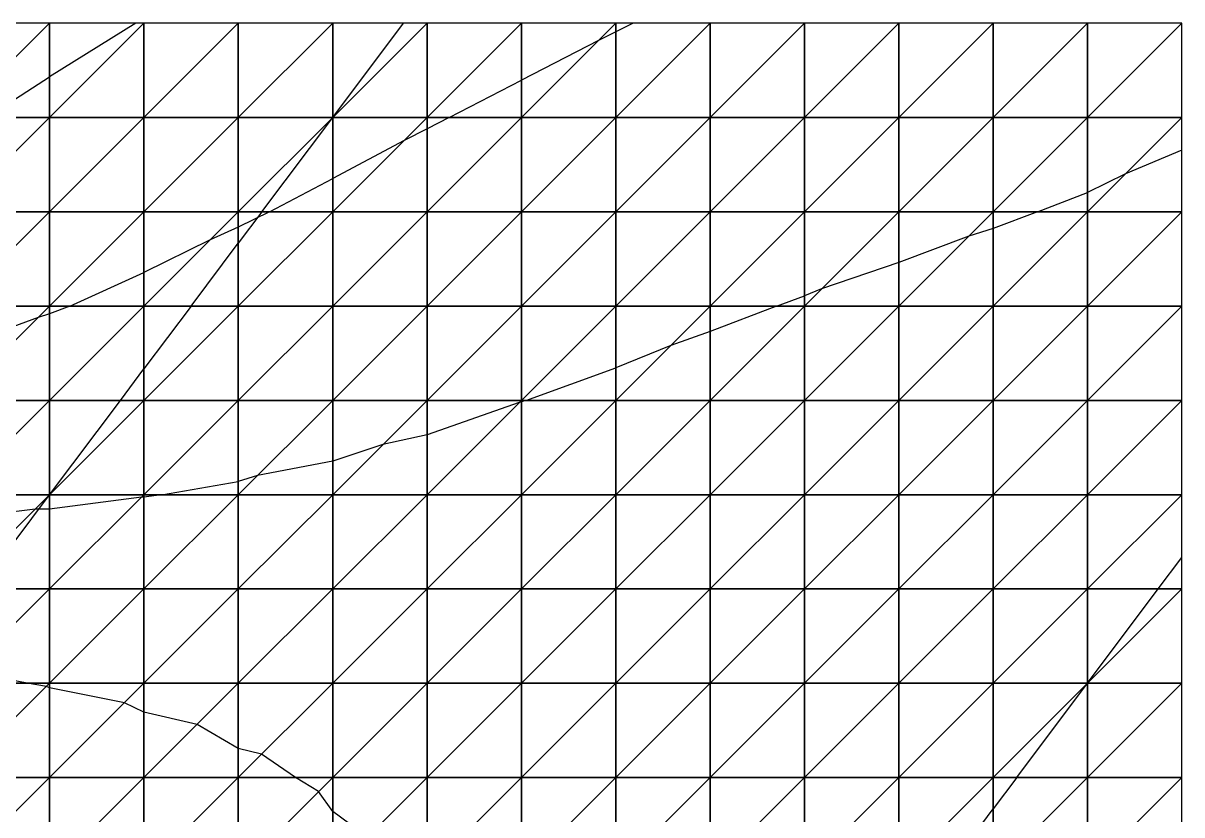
# Model space of a CAD drawing. Header units: metres. Extents: x -8 to 301, y -8 to 258.
# Drawn here: x 177.2 to 300, y 156 to 240 of the extents above; entities that cross this region are included whole.
import ezdxf

# ---------------------------------------------------------------- set-up
doc = ezdxf.new("R2010")
doc.units = ezdxf.units.M
for name, color, linetype in [('BOUNDARY', 7, 'Continuous'), ('EXISTING_CONTOUR', 8, 'Continuous'), ('EXISTING_TIN', 8, 'Continuous'), ('FORMATION_CONTOUR', 4, 'Continuous'), ('FORMATION_TIN', 4, 'Continuous'), ('SECTION', 3, 'Continuous')]:
    doc.layers.add(name, color=color, linetype=linetype)

msp = doc.modelspace()

# ---------------------------------------------------------------- linework, layer by layer
at = {"layer": 'BOUNDARY'}
msp.add_lwpolyline([(0, 0), (300, 0), (300, 240), (0, 240)], close=True, dxfattribs=at)
at = {"layer": 'EXISTING_CONTOUR'}
for p, q in [((189.13, 240, 103), (180, 234.32, 103)), ((241.84, 240, 103.5), (240, 239.07, 103.5)), ((240, 239.07, 103.5), (238.17, 238.17, 103.5)), ((238.17, 238.17, 103.5), (230, 233.96, 103.5)), ((173.34, 230, 103), (180, 234.32, 103)), ((222.34, 230, 103.5), (230, 233.96, 103.5)), ((222.34, 230, 103.5), (220, 228.8, 103.5)), ((220, 228.8, 103.5), (217.56, 227.56, 103.5)), ((217.56, 227.56, 103.5), (210, 223.54, 103.5)), ((300, 226.54, 104), (294.02, 224.02, 104)), ((203.3, 220, 103.5), (210, 223.54, 103.5)), ((294.02, 224.02, 104), (290, 222.05, 104)), ((284.71, 220, 104), (290, 222.05, 104)), ((203.3, 220, 103.5), (200, 218.37, 103.5)), ((284.71, 220, 104), (280, 218.24, 104)), ((200, 218.37, 103.5), (197.01, 217.01, 103.5)), ((277.41, 217.41, 104), (270, 214.61, 104)), ((280, 218.24, 104), (277.41, 217.41, 104)), ((197.01, 217.01, 103.5), (190, 213.55, 103.5)), ((270, 214.61, 104), (261.81, 211.81, 104)), ((182.15, 210, 103.5), (190, 213.55, 103.5)), ((261.81, 211.81, 104), (260, 211.1, 104)), ((182.15, 210, 103.5), (180, 209.17, 103.5)), ((257.03, 210, 104), (250, 207.29, 104)), ((257.03, 210, 104), (260, 211.1, 104)), ((178.8, 208.8, 103.5), (170, 205.52, 103.5)), ((180, 209.17, 103.5), (178.8, 208.8, 103.5)), ((250, 207.29, 104), (245.83, 205.83, 104)), ((245.83, 205.83, 104), (240, 203.45, 104)), ((230.46, 200, 104), (240, 203.45, 104)), ((229.78, 199.78, 104), (220, 196.35, 104)), ((230, 199.83, 104), (229.78, 199.78, 104)), ((230.46, 200, 104), (230, 199.83, 104)), ((215.32, 195.32, 104), (210, 193.57, 104)), ((220, 196.35, 104), (215.32, 195.32, 104)), ((210, 193.57, 104), (202.02, 192.02, 104)), ((202.02, 192.02, 104), (200, 191.4, 104)), ((191.87, 190, 104), (200, 191.4, 104)), ((189.73, 189.73, 104), (180, 188.45, 104)), ((190, 189.73, 104), (189.73, 189.73, 104)), ((191.87, 190, 104), (190, 189.73, 104)), ((178.47, 188.47, 104), (170, 187.4, 104)), ((180, 188.45, 104), (178.47, 188.47, 104)), ((177.61, 170, 104.5), (171.23, 171.23, 104.5)), ((179.66, 169.66, 104.5), (177.61, 170, 104.5)), ((180, 169.52, 104.5), (179.66, 169.66, 104.5)), ((187.94, 167.94, 104.5), (180, 169.52, 104.5)), ((190, 166.93, 104.5), (187.94, 167.94, 104.5)), ((195.64, 165.64, 104.5), (190, 166.93, 104.5)), ((200, 163.08, 104.5), (195.64, 165.64, 104.5)), ((202.47, 162.47, 104.5), (200, 163.08, 104.5)), ((206.06, 160, 104.5), (202.47, 162.47, 104.5)), ((208.51, 158.51, 104.5), (206.06, 160, 104.5)), ((210, 156.39, 104.5), (208.51, 158.51, 104.5)), ((213.68, 153.68, 104.5), (210, 156.39, 104.5))]:
    msp.add_line(p, q, dxfattribs=at)
at = {"layer": 'EXISTING_TIN'}
for points in [[(170, 230, 102.96), (180, 230, 103.08), (180, 240, 102.9)], [(170, 230, 102.96), (180, 240, 102.9), (170, 240, 102.78)], [(180, 230, 103.08), (190, 230, 103.19), (190, 240, 103.01)], [(180, 230, 103.08), (190, 240, 103.01), (180, 240, 102.9)], [(190, 230, 103.19), (200, 230, 103.29), (200, 240, 103.12)], [(190, 230, 103.19), (200, 240, 103.12), (190, 240, 103.01)], [(200, 230, 103.29), (210, 230, 103.39), (210, 240, 103.22)], [(200, 230, 103.29), (210, 240, 103.22), (200, 240, 103.12)], [(210, 230, 103.39), (220, 230, 103.48), (220, 240, 103.31)], [(210, 230, 103.39), (220, 240, 103.31), (210, 240, 103.22)], [(220, 230, 103.48), (230, 230, 103.56), (230, 240, 103.4)], [(220, 230, 103.48), (230, 240, 103.4), (220, 240, 103.31)], [(230, 230, 103.56), (240, 230, 103.64), (240, 240, 103.49)], [(230, 230, 103.56), (240, 240, 103.49), (230, 240, 103.4)], [(240, 230, 103.64), (250, 230, 103.71), (250, 240, 103.56)], [(240, 230, 103.64), (250, 240, 103.56), (240, 240, 103.49)], [(250, 230, 103.71), (260, 230, 103.77), (260, 240, 103.64)], [(250, 230, 103.71), (260, 240, 103.64), (250, 240, 103.56)], [(260, 230, 103.77), (270, 230, 103.83), (270, 240, 103.7)], [(260, 230, 103.77), (270, 240, 103.7), (260, 240, 103.64)], [(270, 230, 103.83), (280, 230, 103.88), (280, 240, 103.77)], [(270, 230, 103.83), (280, 240, 103.77), (270, 240, 103.7)], [(280, 230, 103.88), (290, 230, 103.93), (290, 240, 103.83)], [(280, 230, 103.88), (290, 240, 103.83), (280, 240, 103.77)], [(290, 230, 103.93), (300, 230, 103.97), (300, 240, 103.89)], [(290, 230, 103.93), (300, 240, 103.89), (290, 240, 103.83)], [(170, 220, 103.16), (180, 220, 103.27), (180, 230, 103.08)], [(170, 220, 103.16), (180, 230, 103.08), (170, 230, 102.96)], [(180, 220, 103.27), (190, 220, 103.37), (190, 230, 103.19)], [(180, 220, 103.27), (190, 230, 103.19), (180, 230, 103.08)], [(190, 220, 103.37), (200, 220, 103.47), (200, 230, 103.29)], [(190, 220, 103.37), (200, 230, 103.29), (190, 230, 103.19)], [(200, 220, 103.47), (210, 220, 103.56), (210, 230, 103.39)], [(200, 220, 103.47), (210, 230, 103.39), (200, 230, 103.29)], [(210, 220, 103.56), (220, 220, 103.64), (220, 230, 103.48)], [(210, 220, 103.56), (220, 230, 103.48), (210, 230, 103.39)], [(220, 220, 103.64), (230, 220, 103.72), (230, 230, 103.56)], [(220, 220, 103.64), (230, 230, 103.56), (220, 230, 103.48)], [(230, 220, 103.72), (240, 220, 103.79), (240, 230, 103.64)], [(230, 220, 103.72), (240, 230, 103.64), (230, 230, 103.56)], [(240, 220, 103.79), (250, 220, 103.85), (250, 230, 103.71)], [(240, 220, 103.79), (250, 230, 103.71), (240, 230, 103.64)], [(250, 220, 103.85), (260, 220, 103.9), (260, 230, 103.77)], [(250, 220, 103.85), (260, 230, 103.77), (250, 230, 103.71)], [(260, 220, 103.9), (270, 220, 103.94), (270, 230, 103.83)], [(260, 220, 103.9), (270, 230, 103.83), (260, 230, 103.77)], [(270, 220, 103.94), (280, 220, 103.98), (280, 230, 103.88)], [(270, 220, 103.94), (280, 230, 103.88), (270, 230, 103.83)], [(280, 220, 103.98), (290, 220, 104.02), (290, 230, 103.93)], [(280, 220, 103.98), (290, 230, 103.93), (280, 230, 103.88)], [(290, 220, 104.02), (300, 220, 104.05), (300, 230, 103.97)], [(290, 220, 104.02), (300, 230, 103.97), (290, 230, 103.93)], [(170, 210, 103.39), (180, 210, 103.48), (180, 220, 103.27)], [(170, 210, 103.39), (180, 220, 103.27), (170, 220, 103.16)], [(180, 210, 103.48), (190, 210, 103.57), (190, 220, 103.37)], [(180, 210, 103.48), (190, 220, 103.37), (180, 220, 103.27)], [(190, 210, 103.57), (200, 210, 103.65), (200, 220, 103.47)], [(190, 210, 103.57), (200, 220, 103.47), (190, 220, 103.37)], [(200, 210, 103.65), (210, 210, 103.73), (210, 220, 103.56)], [(200, 210, 103.65), (210, 220, 103.56), (200, 220, 103.47)], [(210, 210, 103.73), (220, 210, 103.8), (220, 220, 103.64)], [(210, 210, 103.73), (220, 220, 103.64), (210, 220, 103.56)], [(220, 210, 103.8), (230, 210, 103.86), (230, 220, 103.72)], [(220, 210, 103.8), (230, 220, 103.72), (220, 220, 103.64)], [(230, 210, 103.86), (240, 210, 103.92), (240, 220, 103.79)], [(230, 210, 103.86), (240, 220, 103.79), (230, 220, 103.72)], [(240, 210, 103.92), (250, 210, 103.97), (250, 220, 103.85)], [(240, 210, 103.92), (250, 220, 103.85), (240, 220, 103.79)], [(250, 210, 103.97), (260, 210, 104.01), (260, 220, 103.9)], [(250, 210, 103.97), (260, 220, 103.9), (250, 220, 103.85)], [(260, 210, 104.01), (270, 210, 104.05), (270, 220, 103.94)], [(260, 210, 104.01), (270, 220, 103.94), (260, 220, 103.9)], [(270, 210, 104.05), (280, 210, 104.08), (280, 220, 103.98)], [(270, 210, 104.05), (280, 220, 103.98), (270, 220, 103.94)], [(280, 210, 104.08), (290, 210, 104.11), (290, 220, 104.02)], [(280, 210, 104.08), (290, 220, 104.02), (280, 220, 103.98)], [(290, 210, 104.11), (300, 210, 104.14), (300, 220, 104.05)], [(290, 210, 104.11), (300, 220, 104.05), (290, 220, 104.02)], [(170, 200, 103.64), (180, 200, 103.71), (180, 210, 103.48)], [(170, 200, 103.64), (180, 210, 103.48), (170, 210, 103.39)], [(180, 200, 103.71), (190, 200, 103.78), (190, 210, 103.57)], [(180, 200, 103.71), (190, 210, 103.57), (180, 210, 103.48)], [(190, 200, 103.78), (200, 200, 103.84), (200, 210, 103.65)], [(190, 200, 103.78), (200, 210, 103.65), (190, 210, 103.57)], [(200, 200, 103.84), (210, 200, 103.9), (210, 210, 103.73)], [(200, 200, 103.84), (210, 210, 103.73), (200, 210, 103.65)], [(210, 200, 103.9), (220, 200, 103.95), (220, 210, 103.8)], [(210, 200, 103.9), (220, 210, 103.8), (210, 210, 103.73)], [(220, 200, 103.95), (230, 200, 104), (230, 210, 103.86)], [(220, 200, 103.95), (230, 210, 103.86), (220, 210, 103.8)], [(230, 200, 104), (240, 200, 104.04), (240, 210, 103.92)], [(230, 200, 104), (240, 210, 103.92), (230, 210, 103.86)], [(240, 200, 104.04), (250, 200, 104.08), (250, 210, 103.97)], [(240, 200, 104.04), (250, 210, 103.97), (240, 210, 103.92)], [(250, 200, 104.08), (260, 200, 104.11), (260, 210, 104.01)], [(250, 200, 104.08), (260, 210, 104.01), (250, 210, 103.97)], [(260, 200, 104.11), (270, 200, 104.14), (270, 210, 104.05)], [(260, 200, 104.11), (270, 210, 104.05), (260, 210, 104.01)], [(270, 200, 104.14), (280, 200, 104.17), (280, 210, 104.08)], [(270, 200, 104.14), (280, 210, 104.08), (270, 210, 104.05)], [(280, 200, 104.17), (290, 200, 104.19), (290, 210, 104.11)], [(280, 200, 104.17), (290, 210, 104.11), (280, 210, 104.08)], [(290, 200, 104.19), (300, 200, 104.22), (300, 210, 104.14)], [(290, 200, 104.19), (300, 210, 104.14), (290, 210, 104.11)], [(170, 190, 103.92), (180, 190, 103.96), (180, 200, 103.71)], [(170, 190, 103.92), (180, 200, 103.71), (170, 200, 103.64)], [(180, 190, 103.96), (190, 190, 103.99), (190, 200, 103.78)], [(180, 190, 103.96), (190, 200, 103.78), (180, 200, 103.71)], [(190, 190, 103.99), (200, 190, 104.03), (200, 200, 103.84)], [(190, 190, 103.99), (200, 200, 103.84), (190, 200, 103.78)], [(200, 190, 104.03), (210, 190, 104.06), (210, 200, 103.9)], [(200, 190, 104.03), (210, 200, 103.9), (200, 200, 103.84)], [(210, 190, 104.06), (220, 190, 104.09), (220, 200, 103.95)], [(210, 190, 104.06), (220, 200, 103.95), (210, 200, 103.9)], [(220, 190, 104.09), (230, 190, 104.12), (230, 200, 104)], [(220, 190, 104.09), (230, 200, 104), (220, 200, 103.95)], [(230, 190, 104.12), (240, 190, 104.15), (240, 200, 104.04)], [(230, 190, 104.12), (240, 200, 104.04), (230, 200, 104)], [(240, 190, 104.15), (250, 190, 104.17), (250, 200, 104.08)], [(240, 190, 104.15), (250, 200, 104.08), (240, 200, 104.04)], [(250, 190, 104.17), (260, 190, 104.2), (260, 200, 104.11)], [(250, 190, 104.17), (260, 200, 104.11), (250, 200, 104.08)], [(260, 190, 104.2), (270, 190, 104.22), (270, 200, 104.14)], [(260, 190, 104.2), (270, 200, 104.14), (260, 200, 104.11)], [(270, 190, 104.22), (280, 190, 104.25), (280, 200, 104.17)], [(270, 190, 104.22), (280, 200, 104.17), (270, 200, 104.14)], [(280, 190, 104.25), (290, 190, 104.27), (290, 200, 104.19)], [(280, 190, 104.25), (290, 200, 104.19), (280, 200, 104.17)], [(290, 190, 104.27), (300, 190, 104.29), (300, 200, 104.22)], [(290, 190, 104.27), (300, 200, 104.22), (290, 200, 104.19)], [(170, 180, 104.22), (180, 180, 104.22), (180, 190, 103.96)], [(170, 180, 104.22), (180, 190, 103.96), (170, 190, 103.92)], [(180, 180, 104.22), (190, 180, 104.22), (190, 190, 103.99)], [(180, 180, 104.22), (190, 190, 103.99), (180, 190, 103.96)], [(190, 180, 104.22), (200, 180, 104.21), (200, 190, 104.03)], [(190, 180, 104.22), (200, 190, 104.03), (190, 190, 103.99)], [(200, 180, 104.21), (210, 180, 104.21), (210, 190, 104.06)], [(200, 180, 104.21), (210, 190, 104.06), (200, 190, 104.03)], [(210, 180, 104.21), (220, 180, 104.21), (220, 190, 104.09)], [(210, 180, 104.21), (220, 190, 104.09), (210, 190, 104.06)], [(220, 180, 104.21), (230, 180, 104.22), (230, 190, 104.12)], [(220, 180, 104.21), (230, 190, 104.12), (220, 190, 104.09)], [(230, 180, 104.22), (240, 180, 104.23), (240, 190, 104.15)], [(230, 180, 104.22), (240, 190, 104.15), (230, 190, 104.12)], [(240, 180, 104.23), (250, 180, 104.25), (250, 190, 104.17)], [(240, 180, 104.23), (250, 190, 104.17), (240, 190, 104.15)], [(250, 180, 104.25), (260, 180, 104.26), (260, 190, 104.2)], [(250, 180, 104.25), (260, 190, 104.2), (250, 190, 104.17)], [(260, 180, 104.26), (270, 180, 104.29), (270, 190, 104.22)], [(260, 180, 104.26), (270, 190, 104.22), (260, 190, 104.2)], [(270, 180, 104.29), (280, 180, 104.31), (280, 190, 104.25)], [(270, 180, 104.29), (280, 190, 104.25), (270, 190, 104.22)], [(280, 180, 104.31), (290, 180, 104.34), (290, 190, 104.27)], [(280, 180, 104.31), (290, 190, 104.27), (280, 190, 104.25)], [(290, 180, 104.34), (300, 180, 104.37), (300, 190, 104.29)], [(290, 180, 104.34), (300, 190, 104.29), (290, 190, 104.27)], [(170, 170, 104.54), (180, 170, 104.49), (180, 180, 104.22)], [(170, 170, 104.54), (180, 180, 104.22), (170, 180, 104.22)], [(180, 170, 104.49), (190, 170, 104.44), (190, 180, 104.22)], [(180, 170, 104.49), (190, 180, 104.22), (180, 180, 104.22)], [(190, 170, 104.44), (200, 170, 104.39), (200, 180, 104.21)], [(190, 170, 104.44), (200, 180, 104.21), (190, 180, 104.22)], [(200, 170, 104.39), (210, 170, 104.35), (210, 180, 104.21)], [(200, 170, 104.39), (210, 180, 104.21), (200, 180, 104.21)], [(210, 170, 104.35), (220, 170, 104.32), (220, 180, 104.21)], [(210, 170, 104.35), (220, 180, 104.21), (210, 180, 104.21)], [(220, 170, 104.32), (230, 170, 104.3), (230, 180, 104.22)], [(220, 170, 104.32), (230, 180, 104.22), (220, 180, 104.21)], [(230, 170, 104.3), (240, 170, 104.29), (240, 180, 104.23)], [(230, 170, 104.3), (240, 180, 104.23), (230, 180, 104.22)], [(240, 170, 104.29), (250, 170, 104.29), (250, 180, 104.25)], [(240, 170, 104.29), (250, 180, 104.25), (240, 180, 104.23)], [(250, 170, 104.29), (260, 170, 104.31), (260, 180, 104.26)], [(250, 170, 104.29), (260, 180, 104.26), (250, 180, 104.25)], [(260, 170, 104.31), (270, 170, 104.33), (270, 180, 104.29)], [(260, 170, 104.31), (270, 180, 104.29), (260, 180, 104.26)], [(270, 170, 104.33), (280, 170, 104.36), (280, 180, 104.31)], [(270, 170, 104.33), (280, 180, 104.31), (270, 180, 104.29)], [(280, 170, 104.36), (290, 170, 104.39), (290, 180, 104.34)], [(280, 170, 104.36), (290, 180, 104.34), (280, 180, 104.31)], [(290, 170, 104.39), (300, 170, 104.43), (300, 180, 104.37)], [(290, 170, 104.39), (300, 180, 104.37), (290, 180, 104.34)], [(170, 160, 104.85), (180, 160, 104.75), (180, 170, 104.49)], [(170, 160, 104.85), (180, 170, 104.49), (170, 170, 104.54)], [(180, 160, 104.75), (190, 160, 104.64), (190, 170, 104.44)], [(180, 160, 104.75), (190, 170, 104.44), (180, 170, 104.49)], [(190, 160, 104.64), (200, 160, 104.55), (200, 170, 104.39)], [(190, 160, 104.64), (200, 170, 104.39), (190, 170, 104.44)], [(200, 160, 104.55), (210, 160, 104.47), (210, 170, 104.35)], [(200, 160, 104.55), (210, 170, 104.35), (200, 170, 104.39)], [(210, 160, 104.47), (220, 160, 104.4), (220, 170, 104.32)], [(210, 160, 104.47), (220, 170, 104.32), (210, 170, 104.35)], [(220, 160, 104.4), (230, 160, 104.35), (230, 170, 104.3)], [(220, 160, 104.4), (230, 170, 104.3), (220, 170, 104.32)], [(230, 160, 104.35), (240, 160, 104.32), (240, 170, 104.29)], [(230, 160, 104.35), (240, 170, 104.29), (230, 170, 104.3)], [(240, 160, 104.32), (250, 160, 104.31), (250, 170, 104.29)], [(240, 160, 104.32), (250, 170, 104.29), (240, 170, 104.29)], [(250, 160, 104.31), (260, 160, 104.32), (260, 170, 104.31)], [(250, 160, 104.31), (260, 170, 104.31), (250, 170, 104.29)], [(260, 160, 104.32), (270, 160, 104.34), (270, 170, 104.33)], [(260, 160, 104.32), (270, 170, 104.33), (260, 170, 104.31)], [(270, 160, 104.34), (280, 160, 104.38), (280, 170, 104.36)], [(270, 160, 104.34), (280, 170, 104.36), (270, 170, 104.33)], [(280, 160, 104.38), (290, 160, 104.43), (290, 170, 104.39)], [(280, 160, 104.38), (290, 170, 104.39), (280, 170, 104.36)], [(290, 160, 104.43), (300, 160, 104.48), (300, 170, 104.43)], [(290, 160, 104.43), (300, 170, 104.43), (290, 170, 104.39)], [(170, 150, 105.14), (180, 150, 104.98), (180, 160, 104.75)], [(170, 150, 105.14), (180, 160, 104.75), (170, 160, 104.85)], [(180, 150, 104.98), (190, 150, 104.83), (190, 160, 104.64)], [(180, 150, 104.98), (190, 160, 104.64), (180, 160, 104.75)], [(190, 150, 104.83), (200, 150, 104.68), (200, 160, 104.55)], [(190, 150, 104.83), (200, 160, 104.55), (190, 160, 104.64)], [(200, 150, 104.68), (210, 150, 104.56), (210, 160, 104.47)], [(200, 150, 104.68), (210, 160, 104.47), (200, 160, 104.55)], [(210, 150, 104.56), (220, 150, 104.45), (220, 160, 104.4)], [(210, 150, 104.56), (220, 160, 104.4), (210, 160, 104.47)], [(220, 150, 104.45), (230, 150, 104.37), (230, 160, 104.35)], [(220, 150, 104.45), (230, 160, 104.35), (220, 160, 104.4)], [(230, 150, 104.37), (240, 150, 104.32), (240, 160, 104.32)], [(230, 150, 104.37), (240, 160, 104.32), (230, 160, 104.35)], [(240, 150, 104.32), (250, 150, 104.3), (250, 160, 104.31)], [(240, 150, 104.32), (250, 160, 104.31), (240, 160, 104.32)], [(250, 150, 104.3), (260, 150, 104.3), (260, 160, 104.32)], [(250, 150, 104.3), (260, 160, 104.32), (250, 160, 104.31)], [(260, 150, 104.3), (270, 150, 104.33), (270, 160, 104.34)], [(260, 150, 104.3), (270, 160, 104.34), (260, 160, 104.32)], [(270, 150, 104.33), (280, 150, 104.38), (280, 160, 104.38)], [(270, 150, 104.33), (280, 160, 104.38), (270, 160, 104.34)], [(280, 150, 104.38), (290, 150, 104.45), (290, 160, 104.43)], [(280, 150, 104.38), (290, 160, 104.43), (280, 160, 104.38)], [(290, 150, 104.45), (300, 150, 104.52), (300, 160, 104.48)], [(290, 150, 104.45), (300, 160, 104.48), (290, 160, 104.43)]]:
    msp.add_3dface(points, dxfattribs=at)
at = {"layer": 'FORMATION_CONTOUR'}
for p, q in [((210, 230, 104.5), (217.5, 240, 104.5)), ((202.5, 220, 104.5), (210, 230, 104.5)), ((210, 230, 104.5), (210, 230, 104.5)), ((210, 230, 104.5), (210, 230, 104.5)), ((202.5, 220, 104.5), (200, 216.67, 104.5)), ((195, 210, 104.5), (200, 216.67, 104.5)), ((195, 210, 104.5), (190, 203.33, 104.5)), ((187.5, 200, 104.5), (190, 203.33, 104.5)), ((180, 190, 104.5), (187.5, 200, 104.5)), ((172.5, 180, 104.5), (180, 190, 104.5)), ((180, 190, 104.5), (180, 190, 104.5)), ((180, 190, 104.5), (180, 190, 104.5)), ((297.5, 180, 105), (300, 183.33, 105)), ((290, 170, 105), (297.5, 180, 105)), ((282.5, 160, 105), (290, 170, 105)), ((290, 170, 105), (290, 170, 105)), ((290, 170, 105), (290, 170, 105)), ((282.5, 160, 105), (280, 156.67, 105)), ((275, 150, 105), (280, 156.67, 105))]:
    msp.add_line(p, q, dxfattribs=at)
at = {"layer": 'FORMATION_TIN'}
for points in [[(170, 230, 104.34), (180, 230, 104.38), (180, 240, 104.35)], [(170, 230, 104.34), (180, 240, 104.35), (170, 240, 104.31)], [(180, 230, 104.38), (190, 230, 104.42), (190, 240, 104.39)], [(180, 230, 104.38), (190, 240, 104.39), (180, 240, 104.35)], [(190, 230, 104.42), (200, 230, 104.46), (200, 240, 104.43)], [(190, 230, 104.42), (200, 240, 104.43), (190, 240, 104.39)], [(200, 230, 104.46), (210, 230, 104.5), (210, 240, 104.47)], [(200, 230, 104.46), (210, 240, 104.47), (200, 240, 104.43)], [(210, 230, 104.5), (220, 230, 104.54), (220, 240, 104.51)], [(210, 230, 104.5), (220, 240, 104.51), (210, 240, 104.47)], [(220, 230, 104.54), (230, 230, 104.58), (230, 240, 104.55)], [(220, 230, 104.54), (230, 240, 104.55), (220, 240, 104.51)], [(230, 230, 104.58), (240, 230, 104.62), (240, 240, 104.59)], [(230, 230, 104.58), (240, 240, 104.59), (230, 240, 104.55)], [(240, 230, 104.62), (250, 230, 104.66), (250, 240, 104.63)], [(240, 230, 104.62), (250, 240, 104.63), (240, 240, 104.59)], [(250, 230, 104.66), (260, 230, 104.7), (260, 240, 104.67)], [(250, 230, 104.66), (260, 240, 104.67), (250, 240, 104.63)], [(260, 230, 104.7), (270, 230, 104.74), (270, 240, 104.71)], [(260, 230, 104.7), (270, 240, 104.71), (260, 240, 104.67)], [(270, 230, 104.74), (280, 230, 104.78), (280, 240, 104.75)], [(270, 230, 104.74), (280, 240, 104.75), (270, 240, 104.71)], [(280, 230, 104.78), (290, 230, 104.82), (290, 240, 104.79)], [(280, 230, 104.78), (290, 240, 104.79), (280, 240, 104.75)], [(290, 230, 104.82), (300, 230, 104.86), (300, 240, 104.83)], [(290, 230, 104.82), (300, 240, 104.83), (290, 240, 104.79)], [(170, 220, 104.37), (180, 220, 104.41), (180, 230, 104.38)], [(170, 220, 104.37), (180, 230, 104.38), (170, 230, 104.34)], [(180, 220, 104.41), (190, 220, 104.45), (190, 230, 104.42)], [(180, 220, 104.41), (190, 230, 104.42), (180, 230, 104.38)], [(190, 220, 104.45), (200, 220, 104.49), (200, 230, 104.46)], [(190, 220, 104.45), (200, 230, 104.46), (190, 230, 104.42)], [(200, 220, 104.49), (210, 220, 104.53), (210, 230, 104.5)], [(200, 220, 104.49), (210, 230, 104.5), (200, 230, 104.46)], [(210, 220, 104.53), (220, 220, 104.57), (220, 230, 104.54)], [(210, 220, 104.53), (220, 230, 104.54), (210, 230, 104.5)], [(220, 220, 104.57), (230, 220, 104.61), (230, 230, 104.58)], [(220, 220, 104.57), (230, 230, 104.58), (220, 230, 104.54)], [(230, 220, 104.61), (240, 220, 104.65), (240, 230, 104.62)], [(230, 220, 104.61), (240, 230, 104.62), (230, 230, 104.58)], [(240, 220, 104.65), (250, 220, 104.69), (250, 230, 104.66)], [(240, 220, 104.65), (250, 230, 104.66), (240, 230, 104.62)], [(250, 220, 104.69), (260, 220, 104.73), (260, 230, 104.7)], [(250, 220, 104.69), (260, 230, 104.7), (250, 230, 104.66)], [(260, 220, 104.73), (270, 220, 104.77), (270, 230, 104.74)], [(260, 220, 104.73), (270, 230, 104.74), (260, 230, 104.7)], [(270, 220, 104.77), (280, 220, 104.81), (280, 230, 104.78)], [(270, 220, 104.77), (280, 230, 104.78), (270, 230, 104.74)], [(280, 220, 104.81), (290, 220, 104.85), (290, 230, 104.82)], [(280, 220, 104.81), (290, 230, 104.82), (280, 230, 104.78)], [(290, 220, 104.85), (300, 220, 104.89), (300, 230, 104.86)], [(290, 220, 104.85), (300, 230, 104.86), (290, 230, 104.82)], [(170, 210, 104.4), (180, 210, 104.44), (180, 220, 104.41)], [(170, 210, 104.4), (180, 220, 104.41), (170, 220, 104.37)], [(180, 210, 104.44), (190, 210, 104.48), (190, 220, 104.45)], [(180, 210, 104.44), (190, 220, 104.45), (180, 220, 104.41)], [(190, 210, 104.48), (200, 210, 104.52), (200, 220, 104.49)], [(190, 210, 104.48), (200, 220, 104.49), (190, 220, 104.45)], [(200, 210, 104.52), (210, 210, 104.56), (210, 220, 104.53)], [(200, 210, 104.52), (210, 220, 104.53), (200, 220, 104.49)], [(210, 210, 104.56), (220, 210, 104.6), (220, 220, 104.57)], [(210, 210, 104.56), (220, 220, 104.57), (210, 220, 104.53)], [(220, 210, 104.6), (230, 210, 104.64), (230, 220, 104.61)], [(220, 210, 104.6), (230, 220, 104.61), (220, 220, 104.57)], [(230, 210, 104.64), (240, 210, 104.68), (240, 220, 104.65)], [(230, 210, 104.64), (240, 220, 104.65), (230, 220, 104.61)], [(240, 210, 104.68), (250, 210, 104.72), (250, 220, 104.69)], [(240, 210, 104.68), (250, 220, 104.69), (240, 220, 104.65)], [(250, 210, 104.72), (260, 210, 104.76), (260, 220, 104.73)], [(250, 210, 104.72), (260, 220, 104.73), (250, 220, 104.69)], [(260, 210, 104.76), (270, 210, 104.8), (270, 220, 104.77)], [(260, 210, 104.76), (270, 220, 104.77), (260, 220, 104.73)], [(270, 210, 104.8), (280, 210, 104.84), (280, 220, 104.81)], [(270, 210, 104.8), (280, 220, 104.81), (270, 220, 104.77)], [(280, 210, 104.84), (290, 210, 104.88), (290, 220, 104.85)], [(280, 210, 104.84), (290, 220, 104.85), (280, 220, 104.81)], [(290, 210, 104.88), (300, 210, 104.92), (300, 220, 104.89)], [(290, 210, 104.88), (300, 220, 104.89), (290, 220, 104.85)], [(170, 200, 104.43), (180, 200, 104.47), (180, 210, 104.44)], [(170, 200, 104.43), (180, 210, 104.44), (170, 210, 104.4)], [(180, 200, 104.47), (190, 200, 104.51), (190, 210, 104.48)], [(180, 200, 104.47), (190, 210, 104.48), (180, 210, 104.44)], [(190, 200, 104.51), (200, 200, 104.55), (200, 210, 104.52)], [(190, 200, 104.51), (200, 210, 104.52), (190, 210, 104.48)], [(200, 200, 104.55), (210, 200, 104.59), (210, 210, 104.56)], [(200, 200, 104.55), (210, 210, 104.56), (200, 210, 104.52)], [(210, 200, 104.59), (220, 200, 104.63), (220, 210, 104.6)], [(210, 200, 104.59), (220, 210, 104.6), (210, 210, 104.56)], [(220, 200, 104.63), (230, 200, 104.67), (230, 210, 104.64)], [(220, 200, 104.63), (230, 210, 104.64), (220, 210, 104.6)], [(230, 200, 104.67), (240, 200, 104.71), (240, 210, 104.68)], [(230, 200, 104.67), (240, 210, 104.68), (230, 210, 104.64)], [(240, 200, 104.71), (250, 200, 104.75), (250, 210, 104.72)], [(240, 200, 104.71), (250, 210, 104.72), (240, 210, 104.68)], [(250, 200, 104.75), (260, 200, 104.79), (260, 210, 104.76)], [(250, 200, 104.75), (260, 210, 104.76), (250, 210, 104.72)], [(260, 200, 104.79), (270, 200, 104.83), (270, 210, 104.8)], [(260, 200, 104.79), (270, 210, 104.8), (260, 210, 104.76)], [(270, 200, 104.83), (280, 200, 104.87), (280, 210, 104.84)], [(270, 200, 104.83), (280, 210, 104.84), (270, 210, 104.8)], [(280, 200, 104.87), (290, 200, 104.91), (290, 210, 104.88)], [(280, 200, 104.87), (290, 210, 104.88), (280, 210, 104.84)], [(290, 200, 104.91), (300, 200, 104.95), (300, 210, 104.92)], [(290, 200, 104.91), (300, 210, 104.92), (290, 210, 104.88)], [(170, 190, 104.46), (180, 190, 104.5), (180, 200, 104.47)], [(170, 190, 104.46), (180, 200, 104.47), (170, 200, 104.43)], [(180, 190, 104.5), (190, 190, 104.54), (190, 200, 104.51)], [(180, 190, 104.5), (190, 200, 104.51), (180, 200, 104.47)], [(190, 190, 104.54), (200, 190, 104.58), (200, 200, 104.55)], [(190, 190, 104.54), (200, 200, 104.55), (190, 200, 104.51)], [(200, 190, 104.58), (210, 190, 104.62), (210, 200, 104.59)], [(200, 190, 104.58), (210, 200, 104.59), (200, 200, 104.55)], [(210, 190, 104.62), (220, 190, 104.66), (220, 200, 104.63)], [(210, 190, 104.62), (220, 200, 104.63), (210, 200, 104.59)], [(220, 190, 104.66), (230, 190, 104.7), (230, 200, 104.67)], [(220, 190, 104.66), (230, 200, 104.67), (220, 200, 104.63)], [(230, 190, 104.7), (240, 190, 104.74), (240, 200, 104.71)], [(230, 190, 104.7), (240, 200, 104.71), (230, 200, 104.67)], [(240, 190, 104.74), (250, 190, 104.78), (250, 200, 104.75)], [(240, 190, 104.74), (250, 200, 104.75), (240, 200, 104.71)], [(250, 190, 104.78), (260, 190, 104.82), (260, 200, 104.79)], [(250, 190, 104.78), (260, 200, 104.79), (250, 200, 104.75)], [(260, 190, 104.82), (270, 190, 104.86), (270, 200, 104.83)], [(260, 190, 104.82), (270, 200, 104.83), (260, 200, 104.79)], [(270, 190, 104.86), (280, 190, 104.9), (280, 200, 104.87)], [(270, 190, 104.86), (280, 200, 104.87), (270, 200, 104.83)], [(280, 190, 104.9), (290, 190, 104.94), (290, 200, 104.91)], [(280, 190, 104.9), (290, 200, 104.91), (280, 200, 104.87)], [(290, 190, 104.94), (300, 190, 104.98), (300, 200, 104.95)], [(290, 190, 104.94), (300, 200, 104.95), (290, 200, 104.91)], [(170, 180, 104.49), (180, 180, 104.53), (180, 190, 104.5)], [(170, 180, 104.49), (180, 190, 104.5), (170, 190, 104.46)], [(180, 180, 104.53), (190, 180, 104.57), (190, 190, 104.54)], [(180, 180, 104.53), (190, 190, 104.54), (180, 190, 104.5)], [(190, 180, 104.57), (200, 180, 104.61), (200, 190, 104.58)], [(190, 180, 104.57), (200, 190, 104.58), (190, 190, 104.54)], [(200, 180, 104.61), (210, 180, 104.65), (210, 190, 104.62)], [(200, 180, 104.61), (210, 190, 104.62), (200, 190, 104.58)], [(210, 180, 104.65), (220, 180, 104.69), (220, 190, 104.66)], [(210, 180, 104.65), (220, 190, 104.66), (210, 190, 104.62)], [(220, 180, 104.69), (230, 180, 104.73), (230, 190, 104.7)], [(220, 180, 104.69), (230, 190, 104.7), (220, 190, 104.66)], [(230, 180, 104.73), (240, 180, 104.77), (240, 190, 104.74)], [(230, 180, 104.73), (240, 190, 104.74), (230, 190, 104.7)], [(240, 180, 104.77), (250, 180, 104.81), (250, 190, 104.78)], [(240, 180, 104.77), (250, 190, 104.78), (240, 190, 104.74)], [(250, 180, 104.81), (260, 180, 104.85), (260, 190, 104.82)], [(250, 180, 104.81), (260, 190, 104.82), (250, 190, 104.78)], [(260, 180, 104.85), (270, 180, 104.89), (270, 190, 104.86)], [(260, 180, 104.85), (270, 190, 104.86), (260, 190, 104.82)], [(270, 180, 104.89), (280, 180, 104.93), (280, 190, 104.9)], [(270, 180, 104.89), (280, 190, 104.9), (270, 190, 104.86)], [(280, 180, 104.93), (290, 180, 104.97), (290, 190, 104.94)], [(280, 180, 104.93), (290, 190, 104.94), (280, 190, 104.9)], [(290, 180, 104.97), (300, 180, 105.01), (300, 190, 104.98)], [(290, 180, 104.97), (300, 190, 104.98), (290, 190, 104.94)], [(170, 170, 104.52), (180, 170, 104.56), (180, 180, 104.53)], [(170, 170, 104.52), (180, 180, 104.53), (170, 180, 104.49)], [(180, 170, 104.56), (190, 170, 104.6), (190, 180, 104.57)], [(180, 170, 104.56), (190, 180, 104.57), (180, 180, 104.53)], [(190, 170, 104.6), (200, 170, 104.64), (200, 180, 104.61)], [(190, 170, 104.6), (200, 180, 104.61), (190, 180, 104.57)], [(200, 170, 104.64), (210, 170, 104.68), (210, 180, 104.65)], [(200, 170, 104.64), (210, 180, 104.65), (200, 180, 104.61)], [(210, 170, 104.68), (220, 170, 104.72), (220, 180, 104.69)], [(210, 170, 104.68), (220, 180, 104.69), (210, 180, 104.65)], [(220, 170, 104.72), (230, 170, 104.76), (230, 180, 104.73)], [(220, 170, 104.72), (230, 180, 104.73), (220, 180, 104.69)], [(230, 170, 104.76), (240, 170, 104.8), (240, 180, 104.77)], [(230, 170, 104.76), (240, 180, 104.77), (230, 180, 104.73)], [(240, 170, 104.8), (250, 170, 104.84), (250, 180, 104.81)], [(240, 170, 104.8), (250, 180, 104.81), (240, 180, 104.77)], [(250, 170, 104.84), (260, 170, 104.88), (260, 180, 104.85)], [(250, 170, 104.84), (260, 180, 104.85), (250, 180, 104.81)], [(260, 170, 104.88), (270, 170, 104.92), (270, 180, 104.89)], [(260, 170, 104.88), (270, 180, 104.89), (260, 180, 104.85)], [(270, 170, 104.92), (280, 170, 104.96), (280, 180, 104.93)], [(270, 170, 104.92), (280, 180, 104.93), (270, 180, 104.89)], [(280, 170, 104.96), (290, 170, 105), (290, 180, 104.97)], [(280, 170, 104.96), (290, 180, 104.97), (280, 180, 104.93)], [(290, 170, 105), (300, 170, 105.04), (300, 180, 105.01)], [(290, 170, 105), (300, 180, 105.01), (290, 180, 104.97)], [(170, 160, 104.55), (180, 160, 104.59), (180, 170, 104.56)], [(170, 160, 104.55), (180, 170, 104.56), (170, 170, 104.52)], [(180, 160, 104.59), (190, 160, 104.63), (190, 170, 104.6)], [(180, 160, 104.59), (190, 170, 104.6), (180, 170, 104.56)], [(190, 160, 104.63), (200, 160, 104.67), (200, 170, 104.64)], [(190, 160, 104.63), (200, 170, 104.64), (190, 170, 104.6)], [(200, 160, 104.67), (210, 160, 104.71), (210, 170, 104.68)], [(200, 160, 104.67), (210, 170, 104.68), (200, 170, 104.64)], [(210, 160, 104.71), (220, 160, 104.75), (220, 170, 104.72)], [(210, 160, 104.71), (220, 170, 104.72), (210, 170, 104.68)], [(220, 160, 104.75), (230, 160, 104.79), (230, 170, 104.76)], [(220, 160, 104.75), (230, 170, 104.76), (220, 170, 104.72)], [(230, 160, 104.79), (240, 160, 104.83), (240, 170, 104.8)], [(230, 160, 104.79), (240, 170, 104.8), (230, 170, 104.76)], [(240, 160, 104.83), (250, 160, 104.87), (250, 170, 104.84)], [(240, 160, 104.83), (250, 170, 104.84), (240, 170, 104.8)], [(250, 160, 104.87), (260, 160, 104.91), (260, 170, 104.88)], [(250, 160, 104.87), (260, 170, 104.88), (250, 170, 104.84)], [(260, 160, 104.91), (270, 160, 104.95), (270, 170, 104.92)], [(260, 160, 104.91), (270, 170, 104.92), (260, 170, 104.88)], [(270, 160, 104.95), (280, 160, 104.99), (280, 170, 104.96)], [(270, 160, 104.95), (280, 170, 104.96), (270, 170, 104.92)], [(280, 160, 104.99), (290, 160, 105.03), (290, 170, 105)], [(280, 160, 104.99), (290, 170, 105), (280, 170, 104.96)], [(290, 160, 105.03), (300, 160, 105.07), (300, 170, 105.04)], [(290, 160, 105.03), (300, 170, 105.04), (290, 170, 105)], [(170, 150, 104.58), (180, 150, 104.62), (180, 160, 104.59)], [(170, 150, 104.58), (180, 160, 104.59), (170, 160, 104.55)], [(180, 150, 104.62), (190, 150, 104.66), (190, 160, 104.63)], [(180, 150, 104.62), (190, 160, 104.63), (180, 160, 104.59)], [(190, 150, 104.66), (200, 150, 104.7), (200, 160, 104.67)], [(190, 150, 104.66), (200, 160, 104.67), (190, 160, 104.63)], [(200, 150, 104.7), (210, 150, 104.74), (210, 160, 104.71)], [(200, 150, 104.7), (210, 160, 104.71), (200, 160, 104.67)], [(210, 150, 104.74), (220, 150, 104.78), (220, 160, 104.75)], [(210, 150, 104.74), (220, 160, 104.75), (210, 160, 104.71)], [(220, 150, 104.78), (230, 150, 104.82), (230, 160, 104.79)], [(220, 150, 104.78), (230, 160, 104.79), (220, 160, 104.75)], [(230, 150, 104.82), (240, 150, 104.86), (240, 160, 104.83)], [(230, 150, 104.82), (240, 160, 104.83), (230, 160, 104.79)], [(240, 150, 104.86), (250, 150, 104.9), (250, 160, 104.87)], [(240, 150, 104.86), (250, 160, 104.87), (240, 160, 104.83)], [(250, 150, 104.9), (260, 150, 104.94), (260, 160, 104.91)], [(250, 150, 104.9), (260, 160, 104.91), (250, 160, 104.87)], [(260, 150, 104.94), (270, 150, 104.98), (270, 160, 104.95)], [(260, 150, 104.94), (270, 160, 104.95), (260, 160, 104.91)], [(270, 150, 104.98), (280, 150, 105.02), (280, 160, 104.99)], [(270, 150, 104.98), (280, 160, 104.99), (270, 160, 104.95)], [(280, 150, 105.02), (290, 150, 105.06), (290, 160, 105.03)], [(280, 150, 105.02), (290, 160, 105.03), (280, 160, 104.99)], [(290, 150, 105.06), (300, 150, 105.1), (300, 160, 105.07)], [(290, 150, 105.06), (300, 160, 105.07), (290, 160, 105.03)]]:
    msp.add_3dface(points, dxfattribs=at)
at = {"layer": 'SECTION'}
for p, q in [((200, 0), (200, 240)), ((250, 0), (250, 240)), ((300, 0), (300, 240))]:
    msp.add_line(p, q, dxfattribs=at)

doc.saveas('drawing.dxf')
